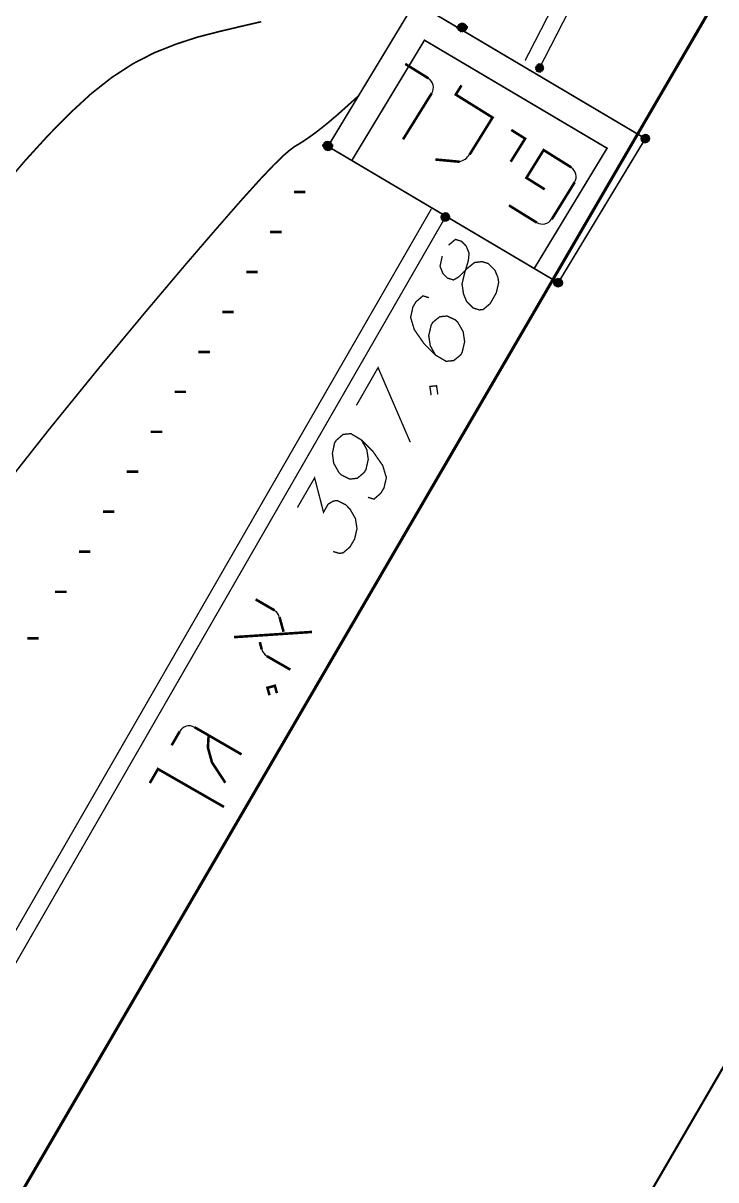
# Model space of a CAD drawing. Extents: x 489 to 720, y 1028 to 1176.
# Drawn here: x 531.1 to 535.36, y 1050.84 to 1057.94 of the extents above; entities that cross this region are included whole.
import ezdxf

# ---------------------------------------------------------------- set-up
doc = ezdxf.new("R2010")
doc.units = 0
doc.header["$MEASUREMENT"] = 0
for name, color, linetype in [('1501-EVEN-GAN', 7, 'Continuous'), ('1501-PILER', 7, 'Continuous'), ('1501-TOPO', 7, 'Continuous'), ('1506', 7, 'Continuous'), ('1507', 7, 'Continuous'), ('1511-DOWN', 7, 'Continuous'), ('2408-EVEN-GAN', 7, 'Continuous'), ('2410-EVEN-SOFA', 7, 'Continuous'), ('4035-PILER', 7, 'Continuous'), ('M1602', 7, 'Continuous')]:
    doc.layers.add(name, color=color, linetype=linetype)

msp = doc.modelspace()

# ---------------------------------------------------------------- hatches: boundary and pattern name
at = {"layer": '1501-EVEN-GAN', "linetype": 'Continuous', "ltscale": 0.045455}
for points in [[(534.2527, 1057.6798), (534.2993, 1057.6559), (534.2493, 1057.6707)], [(534.2584, 1057.6878), (534.3016, 1057.6662), (534.2527, 1057.6798)], [(534.3016, 1057.6662), (534.2527, 1057.6798), (534.2993, 1057.6559)], [(534.2675, 1057.6934), (534.3004, 1057.6764), (534.2584, 1057.6878)], [(534.3004, 1057.6764), (534.2584, 1057.6878), (534.3016, 1057.6662)], [(534.2777, 1057.6946), (534.2959, 1057.6855), (534.2675, 1057.6934)], [(534.2959, 1057.6855), (534.2675, 1057.6934), (534.3004, 1057.6764)], [(534.2879, 1057.6912), (534.2777, 1057.6946), (534.2959, 1057.6855)], [(534.2993, 1057.6559), (534.2493, 1057.6707), (534.2925, 1057.648)], [(534.2493, 1057.6707), (534.2925, 1057.648), (534.2504, 1057.6605)], [(534.2925, 1057.648), (534.2504, 1057.6605), (534.2834, 1057.6434)], [(534.2504, 1057.6605), (534.2834, 1057.6434), (534.255, 1057.6514)], [(534.2834, 1057.6434), (534.255, 1057.6514), (534.2732, 1057.6423)], [(534.255, 1057.6514), (534.2732, 1057.6423), (534.2641, 1057.6446)], [(533.6743, 1056.7662), (533.7197, 1056.74), (533.6709, 1056.7559)], [(533.7197, 1056.74), (533.6709, 1056.7559), (533.7129, 1056.7321)], [(533.6709, 1056.7559), (533.7129, 1056.7321), (533.672, 1056.7457)], [(533.6811, 1056.7741), (533.7232, 1056.7491), (533.6743, 1056.7662)], [(533.7232, 1056.7491), (533.6743, 1056.7662), (533.7197, 1056.74)], [(533.6902, 1056.7787), (533.722, 1056.7593), (533.6811, 1056.7741)], [(533.722, 1056.7593), (533.6811, 1056.7741), (533.7232, 1056.7491)], [(533.7004, 1056.7787), (533.7175, 1056.7696), (533.6902, 1056.7787)], [(533.7175, 1056.7696), (533.6902, 1056.7787), (533.722, 1056.7593)], [(533.7107, 1056.7764), (533.7004, 1056.7787), (533.7175, 1056.7696)], [(533.7129, 1056.7321), (533.672, 1056.7457), (533.7038, 1056.7275)], [(533.672, 1056.7457), (533.7038, 1056.7275), (533.6766, 1056.7366)], [(533.7038, 1056.7275), (533.6766, 1056.7366), (533.6936, 1056.7264)], [(533.6766, 1056.7366), (533.6936, 1056.7264), (533.6834, 1056.7298)]]:
    msp.add_hatch(color=7, dxfattribs=at).paths.add_polyline_path(points, flags=0)
at = {"layer": '1501-PILER', "linetype": 'Continuous', "ltscale": 0.045455}
for points in [[(534.9095, 1057.2559), (534.9516, 1057.2309), (534.9027, 1057.248)], [(534.9186, 1057.2605), (534.9504, 1057.2412), (534.9095, 1057.2559)], [(534.9504, 1057.2412), (534.9095, 1057.2559), (534.9516, 1057.2309)], [(534.9288, 1057.2605), (534.947, 1057.2503), (534.9186, 1057.2605)], [(534.947, 1057.2503), (534.9186, 1057.2605), (534.9504, 1057.2412)], [(534.9391, 1057.2571), (534.9288, 1057.2605), (534.947, 1057.2503)], [(532.9527, 1057.1991), (532.9982, 1057.1741), (532.9493, 1057.19)], [(532.9982, 1057.1741), (532.9493, 1057.19), (532.9913, 1057.1662)], [(532.9493, 1057.19), (532.9913, 1057.1662), (532.9493, 1057.1798)], [(532.9913, 1057.1662), (532.9493, 1057.1798), (532.9822, 1057.1616)], [(532.9493, 1057.1798), (532.9822, 1057.1616), (532.955, 1057.1707)], [(532.9584, 1057.2071), (533.0016, 1057.1832), (532.9527, 1057.1991)], [(533.0016, 1057.1832), (532.9527, 1057.1991), (532.9982, 1057.1741)], [(532.9675, 1057.2116), (533.0004, 1057.1934), (532.9584, 1057.2071)], [(533.0004, 1057.1934), (532.9584, 1057.2071), (533.0016, 1057.1832)], [(532.9777, 1057.2127), (532.9959, 1057.2025), (532.9675, 1057.2116)], [(532.9959, 1057.2025), (532.9675, 1057.2116), (533.0004, 1057.1934)], [(532.9879, 1057.2093), (532.9777, 1057.2127), (532.9959, 1057.2025)], [(534.9027, 1057.248), (534.9482, 1057.2207), (534.8993, 1057.2389)], [(534.9482, 1057.2207), (534.8993, 1057.2389), (534.9413, 1057.2139)], [(534.8993, 1057.2389), (534.9413, 1057.2139), (534.8993, 1057.2287)], [(534.9413, 1057.2139), (534.8993, 1057.2287), (534.9311, 1057.2093)], [(534.8993, 1057.2287), (534.9311, 1057.2093), (534.9038, 1057.2184)], [(534.9516, 1057.2309), (534.9027, 1057.248), (534.9482, 1057.2207)], [(534.9311, 1057.2093), (534.9038, 1057.2184), (534.9209, 1057.2082)], [(534.9038, 1057.2184), (534.9209, 1057.2082), (534.9118, 1057.2116)], [(532.9822, 1057.1616), (532.955, 1057.1707), (532.972, 1057.1605)], [(532.955, 1057.1707), (532.972, 1057.1605), (532.9618, 1057.1639)], [(534.3675, 1056.3628), (534.4118, 1056.3355), (534.3641, 1056.3537)], [(534.4118, 1056.3355), (534.3641, 1056.3537), (534.405, 1056.3287)], [(534.3641, 1056.3537), (534.405, 1056.3287), (534.3641, 1056.3434)], [(534.405, 1056.3287), (534.3641, 1056.3434), (534.3959, 1056.3241)], [(534.3641, 1056.3434), (534.3959, 1056.3241), (534.3686, 1056.3343)], [(534.3743, 1056.3707), (534.4152, 1056.3457), (534.3675, 1056.3628)], [(534.4152, 1056.3457), (534.3675, 1056.3628), (534.4118, 1056.3355)], [(534.3959, 1056.3241), (534.3686, 1056.3343), (534.3857, 1056.323)], [(534.3686, 1056.3343), (534.3857, 1056.323), (534.3766, 1056.3275)], [(534.3834, 1056.3753), (534.4152, 1056.3559), (534.3743, 1056.3707)], [(534.4152, 1056.3559), (534.3743, 1056.3707), (534.4152, 1056.3457)], [(534.3936, 1056.3753), (534.4107, 1056.365), (534.3834, 1056.3753)], [(534.4107, 1056.365), (534.3834, 1056.3753), (534.4152, 1056.3559)], [(534.4038, 1056.3718), (534.3936, 1056.3753), (534.4107, 1056.365)]]:
    msp.add_hatch(color=7, dxfattribs=at).paths.add_polyline_path(points, flags=0)
at = {"layer": '1501-TOPO', "linetype": 'Continuous', "ltscale": 0.045455}
for points in [[(533.7777, 1057.9321), (533.822, 1057.9025), (533.7743, 1057.9218)], [(533.822, 1057.9025), (533.7743, 1057.9218), (533.8152, 1057.8957)], [(533.7743, 1057.9218), (533.8152, 1057.8957), (533.7743, 1057.9116)], [(533.8152, 1057.8957), (533.7743, 1057.9116), (533.805, 1057.8912)], [(533.7743, 1057.9116), (533.805, 1057.8912), (533.7788, 1057.9025)], [(533.7857, 1057.9389), (533.8254, 1057.9127), (533.7777, 1057.9321)], [(533.8254, 1057.9127), (533.7777, 1057.9321), (533.822, 1057.9025)], [(533.805, 1057.8912), (533.7788, 1057.9025), (533.7947, 1057.8912)], [(533.7788, 1057.9025), (533.7947, 1057.8912), (533.7857, 1057.8957)], [(533.7947, 1057.9434), (533.8254, 1057.923), (533.7857, 1057.9389)], [(533.8254, 1057.923), (533.7857, 1057.9389), (533.8254, 1057.9127)], [(533.805, 1057.9434), (533.822, 1057.9321), (533.7947, 1057.9434)], [(533.822, 1057.9321), (533.7947, 1057.9434), (533.8254, 1057.923)], [(533.8141, 1057.9389), (533.805, 1057.9434), (533.822, 1057.9321)], [(532.9493, 1057.2025), (532.9493, 1057.1821), (532.947, 1057.1923)], [(532.955, 1057.2116), (532.955, 1057.1741), (532.9493, 1057.2025)], [(532.955, 1057.1741), (532.9493, 1057.2025), (532.9493, 1057.1821)], [(532.9629, 1057.2173), (532.9629, 1057.1684), (532.955, 1057.2116)], [(532.9629, 1057.1684), (532.955, 1057.2116), (532.955, 1057.1741)], [(532.9732, 1057.2184), (532.9732, 1057.1662), (532.9629, 1057.2173)], [(532.9732, 1057.1662), (532.9629, 1057.2173), (532.9629, 1057.1684)], [(532.9834, 1057.2173), (532.9834, 1057.1684), (532.9732, 1057.2184)], [(532.9834, 1057.1684), (532.9732, 1057.2184), (532.9732, 1057.1662)], [(532.9913, 1057.2116), (532.9913, 1057.1741), (532.9834, 1057.2173)], [(532.9913, 1057.1741), (532.9834, 1057.2173), (532.9834, 1057.1684)], [(532.997, 1057.2025), (532.997, 1057.1821), (532.9913, 1057.2116)], [(532.997, 1057.1821), (532.9913, 1057.2116), (532.9913, 1057.1741)], [(532.9993, 1057.1923), (532.997, 1057.2025), (532.997, 1057.1821)]]:
    msp.add_hatch(color=7, dxfattribs=at).paths.add_polyline_path(points, flags=0)

# ---------------------------------------------------------------- linework, layer by layer
at = {"color": 250, "linetype": 'Continuous', "ltscale": 0.045455}
for points, const_width in [([(533.5925, 1057.6048), (533.4504, 1057.6934)], 0.0158), ([(533.8459, 1057.1366), (533.9868, 1057.3639), (533.7607, 1057.5048), (533.7959, 1057.5616)], 0.0158), ([(533.4368, 1057.2298), (533.6129, 1057.5128)], 0.0158), ([(534.1016, 1057.2878), (534.1868, 1057.2343), (534.0982, 1057.0923)], 0.0158), ([(533.6357, 1057.1059), (533.7834, 1057.0923)], 0.0158), ([(534.4697, 1057.0582), (534.3004, 1057.1639), (534.1947, 1056.9934), (534.3072, 1056.923)], 0.0158), ([(534.3504, 1056.7389), (534.4913, 1056.9662)], 0.0158), ([(534.0879, 1056.8241), (534.2584, 1056.7184)], 0.0158), ([(533.6777, 1056.5128), (533.6641, 1056.4503), (533.6822, 1056.4048), (533.7095, 1056.3775), (533.747, 1056.3662), (533.78, 1056.3855), (533.8322, 1056.4378), (533.8754, 1056.473), (533.922, 1056.4787), (533.9595, 1056.4673), (534.0016, 1056.4253), (534.0197, 1056.3809), (534.0243, 1056.3503), (534.0095, 1056.2866), (533.972, 1056.2207), (533.9288, 1056.1843), (533.9061, 1056.1821), (533.8686, 1056.1934), (533.8266, 1056.2355), (533.8084, 1056.2798), (533.7993, 1056.3412), (533.8141, 1056.4048), (533.8379, 1056.4843), (533.8425, 1056.5309), (533.8243, 1056.5753), (533.7959, 1056.6037), (533.7584, 1056.615), (533.7163, 1056.5798)], 0.00825), ([(533.5959, 1056.2571), (533.5595, 1056.2684), (533.5163, 1056.2321), (533.497, 1056.1991), (533.4834, 1056.1355), (533.5061, 1056.0605), (533.5663, 1055.9741), (533.6357, 1055.9048), (533.7016, 1055.8662), (533.7482, 1055.8707), (533.7913, 1055.9059), (533.8004, 1055.923), (533.8152, 1055.9866), (533.8061, 1056.048), (533.7732, 1056.1059), (533.7595, 1056.1196), (533.7084, 1056.1446), (533.6618, 1056.14), (533.6186, 1056.1048), (533.6095, 1056.0878), (533.5947, 1056.0241), (533.6038, 1055.9628), (533.6357, 1055.9048)], 0.00825), ([(533.1504, 1055.5957), (533.2834, 1055.8275), (533.4811, 1055.3696)], 0.00825), ([(533.6095, 1055.6582), (533.6016, 1055.7116), (533.6425, 1055.7162), (533.6504, 1055.6628)], 0.00825), ([(533.1811, 1055.3832), (533.2141, 1055.3241), (533.2232, 1055.2639), (533.2084, 1055.2003), (533.1982, 1055.1832), (533.1561, 1055.148), (533.1095, 1055.1423), (533.0572, 1055.1684), (533.0436, 1055.1821), (533.0107, 1055.24), (533.0027, 1055.3014), (533.0163, 1055.365), (533.0266, 1055.3809), (533.0686, 1055.4173), (533.1163, 1055.4218), (533.1811, 1055.3832), (533.2516, 1055.3128), (533.3118, 1055.2264), (533.3345, 1055.1514), (533.3197, 1055.0889), (533.3004, 1055.0559), (533.2584, 1055.0196), (533.2209, 1055.0309)], 0.00825), ([(532.7879, 1054.9684), (532.8936, 1055.1503), (532.9482, 1054.9389), (532.9766, 1054.9889), (533.0095, 1055.0082), (533.0334, 1055.0105), (533.0845, 1054.9855), (533.1118, 1054.9571), (533.1447, 1054.8991), (533.1538, 1054.8378), (533.1391, 1054.7741), (533.1107, 1054.7253), (533.0675, 1054.6889), (533.0447, 1054.6866), (533.0072, 1054.698)], 0.00825), ([(532.647, 1054.3366), (532.5311, 1054.4037)], 0.0158), ([(532.7027, 1054.2048), (532.6777, 1054.2957)], 0.0158), ([(532.3982, 1054.1718), (532.8777, 1054.2037)], 0.0158), ([(532.5572, 1054.1412), (532.5686, 1054.0957)], 0.0158), ([(532.6004, 1054.0548), (532.7447, 1053.9718)], 0.0158), ([(532.6163, 1053.815), (532.6038, 1053.8605), (532.6493, 1053.873), (532.6618, 1053.8275)], 0.0158), ([(532.4447, 1053.4514), (532.1561, 1053.6184)], 0.0158), ([(532.0652, 1053.5934), (532.0152, 1053.5071)], 0.0158), ([(532.3447, 1053.2775), (532.2629, 1053.4025), (532.2379, 1053.4934), (532.2425, 1053.5684)], 0.0158), ([(531.8811, 1053.2753), (531.9311, 1053.3616), (532.3368, 1053.1287)], 0.0158)]:
    msp.add_lwpolyline(points, dxfattribs=dict(at, const_width=const_width))
for centre, radius, start, end in [((533.5572, 1057.548), 0.0659, 328.0902, 418.0847), ((533.7607, 1057.19), 0.1, 283.0847, 328.0847), ((534.4345, 1057.0014), 0.0659, 328.0902, 418.0847), ((534.2936, 1056.7753), 0.0659, 238.0847, 328.0847), ((532.6129, 1054.2787), 0.0659, 15.0732, 60.0732), ((532.6129, 1054.2787), 0.0659, 15.0732, 60.0732), ((532.6334, 1054.1128), 0.0659, 195.0677, 240.0678), ((532.6334, 1054.1128), 0.0659, 195.0677, 240.0678), ((532.122, 1053.5605), 0.0659, 60.0732, 150.0678)]:
    msp.add_arc(centre, radius, start, end, dxfattribs=at)
at = {"layer": '1501-EVEN-GAN', "color": 7, "linetype": 'Continuous', "ltscale": 0.045455}
for points in [[(534.2527, 1057.6798), (534.2993, 1057.6559), (534.2493, 1057.6707)], [(534.2584, 1057.6878), (534.3016, 1057.6662), (534.2527, 1057.6798)], [(534.3016, 1057.6662), (534.2527, 1057.6798), (534.2993, 1057.6559)], [(534.2675, 1057.6934), (534.3004, 1057.6764), (534.2584, 1057.6878)], [(534.3004, 1057.6764), (534.2584, 1057.6878), (534.3016, 1057.6662)], [(534.2777, 1057.6946), (534.2959, 1057.6855), (534.2675, 1057.6934)], [(534.2959, 1057.6855), (534.2675, 1057.6934), (534.3004, 1057.6764)], [(534.2879, 1057.6912), (534.2777, 1057.6946), (534.2959, 1057.6855)], [(534.2993, 1057.6559), (534.2493, 1057.6707), (534.2925, 1057.648)], [(534.2493, 1057.6707), (534.2925, 1057.648), (534.2504, 1057.6605)], [(534.2925, 1057.648), (534.2504, 1057.6605), (534.2834, 1057.6434)], [(534.2504, 1057.6605), (534.2834, 1057.6434), (534.255, 1057.6514)], [(534.2834, 1057.6434), (534.255, 1057.6514), (534.2732, 1057.6423)], [(534.255, 1057.6514), (534.2732, 1057.6423), (534.2641, 1057.6446)], [(533.6743, 1056.7662), (533.7197, 1056.74), (533.6709, 1056.7559)], [(533.7197, 1056.74), (533.6709, 1056.7559), (533.7129, 1056.7321)], [(533.6709, 1056.7559), (533.7129, 1056.7321), (533.672, 1056.7457)], [(533.6811, 1056.7741), (533.7232, 1056.7491), (533.6743, 1056.7662)], [(533.7232, 1056.7491), (533.6743, 1056.7662), (533.7197, 1056.74)], [(533.6902, 1056.7787), (533.722, 1056.7593), (533.6811, 1056.7741)], [(533.722, 1056.7593), (533.6811, 1056.7741), (533.7232, 1056.7491)], [(533.7004, 1056.7787), (533.7175, 1056.7696), (533.6902, 1056.7787)], [(533.7175, 1056.7696), (533.6902, 1056.7787), (533.722, 1056.7593)], [(533.7107, 1056.7764), (533.7004, 1056.7787), (533.7175, 1056.7696)], [(533.7129, 1056.7321), (533.672, 1056.7457), (533.7038, 1056.7275)], [(533.672, 1056.7457), (533.7038, 1056.7275), (533.6766, 1056.7366)], [(533.7038, 1056.7275), (533.6766, 1056.7366), (533.6936, 1056.7264)], [(533.6766, 1056.7366), (533.6936, 1056.7264), (533.6834, 1056.7298)]]:
    msp.add_lwpolyline(points, dxfattribs=at)
at = {"layer": '1501-EVEN-GAN', "color": 7, "linetype": 'Continuous', "ltscale": 0.045455, "const_width": 0.00825}
for points in [[(534.2572, 1057.6684), (534.2936, 1057.6684)], [(533.6788, 1056.7525), (533.7152, 1056.7525)]]:
    msp.add_lwpolyline(points, dxfattribs=at)
at = {"layer": '1501-EVEN-GAN', "color": 7, "linetype": 'Continuous', "ltscale": 0.045455}
msp.add_circle((533.697, 1056.7525), 0.0261, dxfattribs=at)
msp.add_arc((534.2754, 1057.6684), 0.0261, 152.7924, 152.7924, dxfattribs=at)
at = {"layer": '1501-PILER', "color": 7, "linetype": 'Continuous', "ltscale": 0.045455}
for points in [[(534.9095, 1057.2559), (534.9516, 1057.2309), (534.9027, 1057.248)], [(534.9186, 1057.2605), (534.9504, 1057.2412), (534.9095, 1057.2559)], [(534.9504, 1057.2412), (534.9095, 1057.2559), (534.9516, 1057.2309)], [(534.9288, 1057.2605), (534.947, 1057.2503), (534.9186, 1057.2605)], [(534.947, 1057.2503), (534.9186, 1057.2605), (534.9504, 1057.2412)], [(534.9391, 1057.2571), (534.9288, 1057.2605), (534.947, 1057.2503)], [(532.9527, 1057.1991), (532.9982, 1057.1741), (532.9493, 1057.19)], [(532.9982, 1057.1741), (532.9493, 1057.19), (532.9913, 1057.1662)], [(532.9493, 1057.19), (532.9913, 1057.1662), (532.9493, 1057.1798)], [(532.9913, 1057.1662), (532.9493, 1057.1798), (532.9822, 1057.1616)], [(532.9493, 1057.1798), (532.9822, 1057.1616), (532.955, 1057.1707)], [(532.9584, 1057.2071), (533.0016, 1057.1832), (532.9527, 1057.1991)], [(533.0016, 1057.1832), (532.9527, 1057.1991), (532.9982, 1057.1741)], [(532.9675, 1057.2116), (533.0004, 1057.1934), (532.9584, 1057.2071)], [(533.0004, 1057.1934), (532.9584, 1057.2071), (533.0016, 1057.1832)], [(532.9777, 1057.2127), (532.9959, 1057.2025), (532.9675, 1057.2116)], [(532.9959, 1057.2025), (532.9675, 1057.2116), (533.0004, 1057.1934)], [(532.9879, 1057.2093), (532.9777, 1057.2127), (532.9959, 1057.2025)], [(534.9027, 1057.248), (534.9482, 1057.2207), (534.8993, 1057.2389)], [(534.9482, 1057.2207), (534.8993, 1057.2389), (534.9413, 1057.2139)], [(534.8993, 1057.2389), (534.9413, 1057.2139), (534.8993, 1057.2287)], [(534.9413, 1057.2139), (534.8993, 1057.2287), (534.9311, 1057.2093)], [(534.8993, 1057.2287), (534.9311, 1057.2093), (534.9038, 1057.2184)], [(534.9516, 1057.2309), (534.9027, 1057.248), (534.9482, 1057.2207)], [(534.9311, 1057.2093), (534.9038, 1057.2184), (534.9209, 1057.2082)], [(534.9038, 1057.2184), (534.9209, 1057.2082), (534.9118, 1057.2116)], [(532.9822, 1057.1616), (532.955, 1057.1707), (532.972, 1057.1605)], [(532.955, 1057.1707), (532.972, 1057.1605), (532.9618, 1057.1639)], [(534.3675, 1056.3628), (534.4118, 1056.3355), (534.3641, 1056.3537)], [(534.4118, 1056.3355), (534.3641, 1056.3537), (534.405, 1056.3287)], [(534.3641, 1056.3537), (534.405, 1056.3287), (534.3641, 1056.3434)], [(534.405, 1056.3287), (534.3641, 1056.3434), (534.3959, 1056.3241)], [(534.3641, 1056.3434), (534.3959, 1056.3241), (534.3686, 1056.3343)], [(534.3743, 1056.3707), (534.4152, 1056.3457), (534.3675, 1056.3628)], [(534.4152, 1056.3457), (534.3675, 1056.3628), (534.4118, 1056.3355)], [(534.3959, 1056.3241), (534.3686, 1056.3343), (534.3857, 1056.323)], [(534.3686, 1056.3343), (534.3857, 1056.323), (534.3766, 1056.3275)], [(534.3834, 1056.3753), (534.4152, 1056.3559), (534.3743, 1056.3707)], [(534.4152, 1056.3559), (534.3743, 1056.3707), (534.4152, 1056.3457)], [(534.3936, 1056.3753), (534.4107, 1056.365), (534.3834, 1056.3753)], [(534.4107, 1056.365), (534.3834, 1056.3753), (534.4152, 1056.3559)], [(534.4038, 1056.3718), (534.3936, 1056.3753), (534.4107, 1056.365)]]:
    msp.add_lwpolyline(points, dxfattribs=at)
at = {"layer": '1501-PILER', "color": 7, "linetype": 'Continuous', "ltscale": 0.045455, "const_width": 0.01}
for points in [[(532.9538, 1057.1866), (532.9982, 1057.1866)], [(534.9038, 1057.2343), (534.9482, 1057.2343)], [(534.3686, 1056.3491), (534.4129, 1056.3491)]]:
    msp.add_lwpolyline(points, dxfattribs=at)
at = {"layer": '1501-PILER', "color": 7, "linetype": 'Continuous', "ltscale": 0.045455}
for centre in [(534.9254, 1057.2343), (534.3902, 1056.3491)]:
    msp.add_circle(centre, 0.0261, dxfattribs=at)
msp.add_arc((532.9754, 1057.1866), 0.0261, 150.705, 510.7049, dxfattribs=at)
at = {"layer": '1501-TOPO', "color": 7, "linetype": 'Continuous', "ltscale": 0.045455, "const_width": 0.0112}
for points in [[(533.7754, 1057.9173), (533.8254, 1057.9173)], [(532.9482, 1057.1923), (532.9982, 1057.1923)]]:
    msp.add_lwpolyline(points, dxfattribs=at)
at = {"layer": '1501-TOPO', "color": 7, "linetype": 'Continuous', "ltscale": 0.045455}
for points in [[(533.7777, 1057.9321), (533.822, 1057.9025), (533.7743, 1057.9218)], [(533.822, 1057.9025), (533.7743, 1057.9218), (533.8152, 1057.8957)], [(533.7743, 1057.9218), (533.8152, 1057.8957), (533.7743, 1057.9116)], [(533.8152, 1057.8957), (533.7743, 1057.9116), (533.805, 1057.8912)], [(533.7743, 1057.9116), (533.805, 1057.8912), (533.7788, 1057.9025)], [(533.7857, 1057.9389), (533.8254, 1057.9127), (533.7777, 1057.9321)], [(533.8254, 1057.9127), (533.7777, 1057.9321), (533.822, 1057.9025)], [(533.805, 1057.8912), (533.7788, 1057.9025), (533.7947, 1057.8912)], [(533.7788, 1057.9025), (533.7947, 1057.8912), (533.7857, 1057.8957)], [(533.7947, 1057.9434), (533.8254, 1057.923), (533.7857, 1057.9389)], [(533.8254, 1057.923), (533.7857, 1057.9389), (533.8254, 1057.9127)], [(533.805, 1057.9434), (533.822, 1057.9321), (533.7947, 1057.9434)], [(533.822, 1057.9321), (533.7947, 1057.9434), (533.8254, 1057.923)], [(533.8141, 1057.9389), (533.805, 1057.9434), (533.822, 1057.9321)], [(532.9493, 1057.2025), (532.9493, 1057.1821), (532.947, 1057.1923)], [(532.955, 1057.2116), (532.955, 1057.1741), (532.9493, 1057.2025)], [(532.955, 1057.1741), (532.9493, 1057.2025), (532.9493, 1057.1821)], [(532.9629, 1057.2173), (532.9629, 1057.1684), (532.955, 1057.2116)], [(532.9629, 1057.1684), (532.955, 1057.2116), (532.955, 1057.1741)], [(532.9732, 1057.2184), (532.9732, 1057.1662), (532.9629, 1057.2173)], [(532.9732, 1057.1662), (532.9629, 1057.2173), (532.9629, 1057.1684)], [(532.9834, 1057.2173), (532.9834, 1057.1684), (532.9732, 1057.2184)], [(532.9834, 1057.1684), (532.9732, 1057.2184), (532.9732, 1057.1662)], [(532.9913, 1057.2116), (532.9913, 1057.1741), (532.9834, 1057.2173)], [(532.9913, 1057.1741), (532.9834, 1057.2173), (532.9834, 1057.1684)], [(532.997, 1057.2025), (532.997, 1057.1821), (532.9913, 1057.2116)], [(532.997, 1057.1821), (532.9913, 1057.2116), (532.9913, 1057.1741)], [(532.9993, 1057.1923), (532.997, 1057.2025), (532.997, 1057.1821)]]:
    msp.add_lwpolyline(points, dxfattribs=at)
for centre in [(533.8004, 1057.9173), (532.9732, 1057.1923)]:
    msp.add_circle(centre, 0.0261, dxfattribs=at)
at = {"layer": '1506', "color": 13, "linetype": 'Continuous', "ltscale": 0.045455, "const_width": 0.01}
msp.add_lwpolyline([(530.9516, 1055.0537), (531.2686, 1055.4559), (531.5732, 1055.8309), (531.8527, 1056.1673), (532.0947, 1056.4537), (532.2902, 1056.6809), (532.4413, 1056.8537), (532.5561, 1056.9809), (532.6402, 1057.0696), (532.6993, 1057.1275), (532.7413, 1057.1639), (532.772, 1057.1866), (532.7993, 1057.2025), (532.8266, 1057.2196), (532.8561, 1057.24), (532.8913, 1057.265), (532.9311, 1057.2957), (532.9766, 1057.3321), (533.03, 1057.3775), (533.0913, 1057.4321), (533.1629, 1057.4968)], dxfattribs=at)
at = {"layer": '1507', "color": 18, "linetype": 'Continuous', "ltscale": 0.045455, "const_width": 0.01}
msp.add_lwpolyline([(530.0493, 1055.7889), (530.0584, 1055.8025), (530.2584, 1056.0639), (530.4538, 1056.3071), (530.6391, 1056.5321), (530.8095, 1056.7389), (530.9686, 1056.9287), (531.1163, 1057.1003), (531.2561, 1057.2537), (531.3902, 1057.39), (531.5197, 1057.5093), (531.6482, 1057.6105), (531.7777, 1057.6946), (531.9084, 1057.7616), (532.0425, 1057.815), (532.1754, 1057.8582), (532.3084, 1057.8923), (532.4379, 1057.923), (532.5652, 1057.9525)], dxfattribs=at)
at = {"layer": '1511-DOWN', "color": 7, "linetype": 'Continuous', "ltscale": 0.045455, "const_width": 0.0158}
for points in [[(533.7652, 1057.9173), (533.8357, 1057.9173)], [(532.9379, 1057.1923), (533.0084, 1057.1923)], [(532.7663, 1056.9059), (532.8368, 1056.9059)], [(532.6197, 1056.6605), (532.6902, 1056.6605)], [(532.4732, 1056.415), (532.5436, 1056.415)], [(532.3266, 1056.1696), (532.397, 1056.1696)], [(532.18, 1055.9241), (532.2504, 1055.9241)], [(532.0334, 1055.6787), (532.1038, 1055.6787)], [(531.8868, 1055.4332), (531.9572, 1055.4332)], [(531.7391, 1055.1878), (531.8095, 1055.1878)], [(531.5925, 1054.9423), (531.6629, 1054.9423)], [(531.4459, 1054.6968), (531.5163, 1054.6968)], [(531.2993, 1054.4503), (531.3697, 1054.4503)], [(531.1277, 1054.165), (531.1982, 1054.165)]]:
    msp.add_lwpolyline(points, dxfattribs=at)
at = {"layer": '2408-EVEN-GAN', "color": 7, "linetype": 'Continuous', "ltscale": 0.045455, "const_width": 0.00825}
for points in [[(535.03, 1059.3537), (534.1868, 1057.7139)], [(535.1186, 1059.3082), (534.2754, 1057.6684)], [(533.6107, 1056.8025), (530.3197, 1051.0889)], [(533.697, 1056.7525), (530.405, 1051.0366)]]:
    msp.add_lwpolyline(points, dxfattribs=at)
at = {"layer": '2410-EVEN-SOFA', "color": 251, "linetype": 'Continuous', "ltscale": 0.045455, "const_width": 0.0138}
msp.add_lwpolyline([(548.3345, 1069.8912), (546.4766, 1066.6809), (544.4982, 1066.1559), (541.7732, 1061.5514), (539.9095, 1058.3582), (537.8936, 1054.9014), (537.48, 1055.098), (534.6584, 1050.248), (531.597, 1044.9866), (530.23, 1042.615), (530.5959, 1042.4025), (530.0993, 1041.5287)], dxfattribs=at)
at = {"layer": '4035-PILER', "color": 7, "linetype": 'Continuous', "ltscale": 0.045455, "const_width": 0.01}
for points in [[(534.9254, 1057.2343), (533.5107, 1058.0718), (532.9754, 1057.1866)], [(533.1209, 1057.098), (533.5686, 1057.8389), (534.6902, 1057.1753), (534.2436, 1056.4378)], [(532.9754, 1057.1866), (534.3902, 1056.3491), (534.9254, 1057.2343)]]:
    msp.add_lwpolyline(points, dxfattribs=at)
at = {"layer": 'M1602', "color": 214, "linetype": 'Continuous', "ltscale": 0.045455, "const_width": 0.0182}
msp.add_lwpolyline([(526.5788, 1043.0093), (530.9879, 1050.5809), (541.0629, 1067.8843)], dxfattribs=at)

doc.saveas('drawing.dxf')
